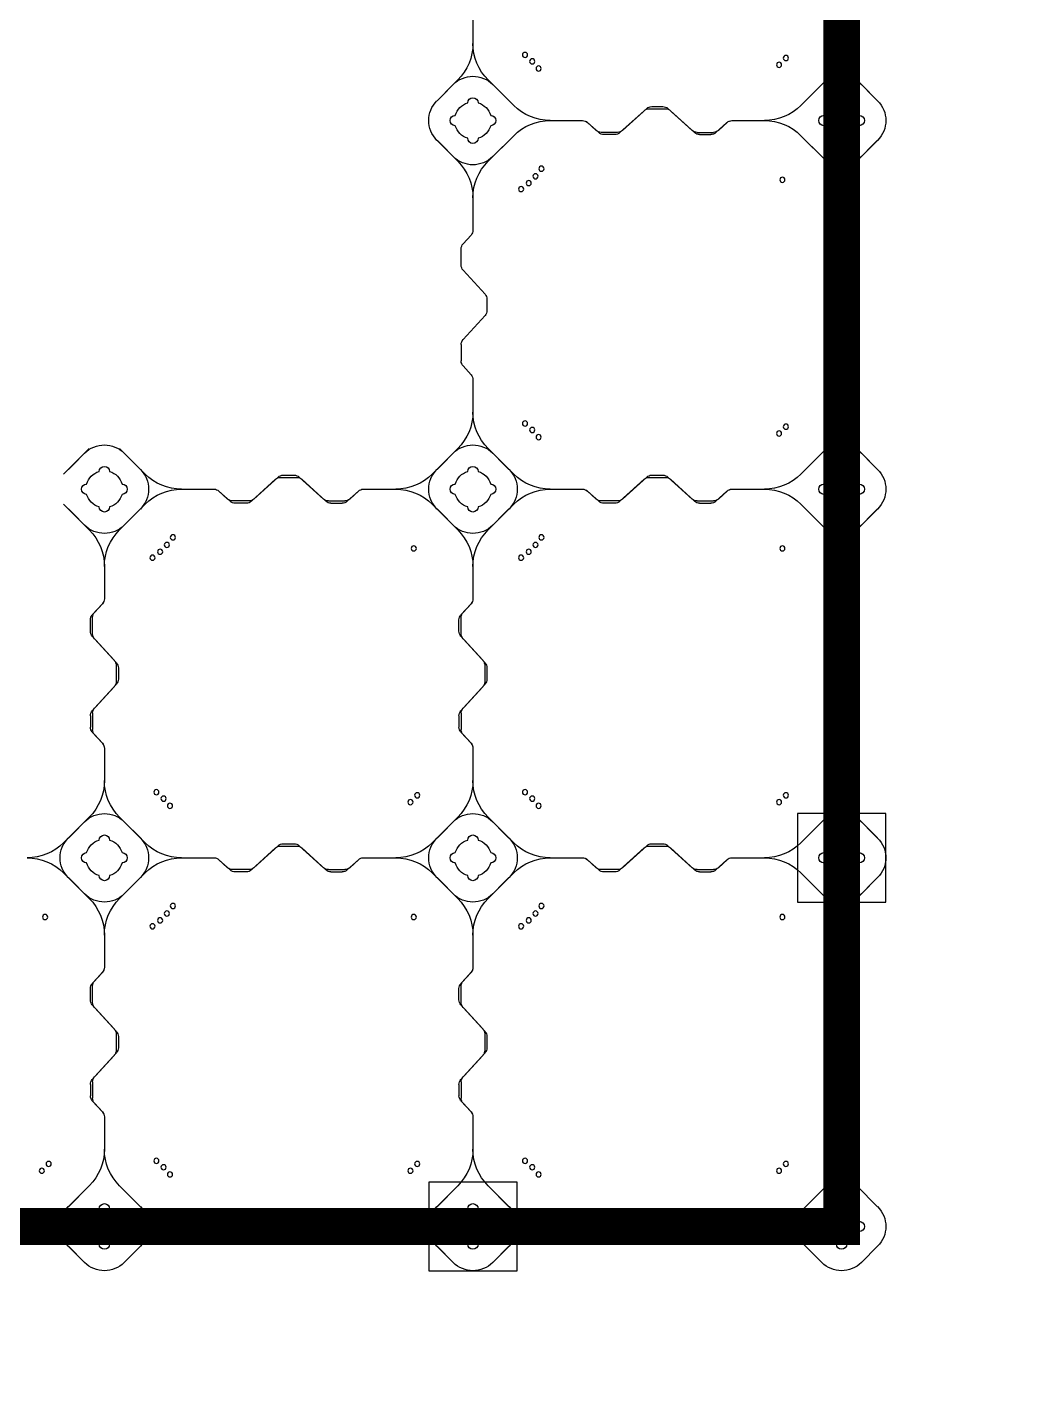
# Model space of a CAD drawing. Header units: millimetres. Extents: x -1612139 to -1260738, y 1141106 to 1536160.
# Drawn here: x -1268006 to -1266671, y 1185714 to 1187558 of the extents above; entities that cross this region are included whole.
import ezdxf

# ---------------------------------------------------------------- set-up
doc = ezdxf.new("R2010")
doc.units = ezdxf.units.MM
doc.header["$LTSCALE"] = 10
doc.layers.get('0').update_dxf_attribs({"linetype": 'CONTINUOUS'})
doc.layers.add('W-FLOAT_BOWL浮筒', color=253, linetype='CONTINUOUS')

# ---------------------------------------------------------------- blocks, each defined once
blk = doc.blocks.new('橙色')
at = {"layer": 'W-FLOAT_BOWL浮筒', "color": 30}
for p, q in [((19473.2, 548.8), (19444.8, 520.5)), ((19451.2, 526.9), (19473.1, 548.8)), ((19526.8, 548.8), (19555.2, 520.5)), ((19526.9, 548.8), (19548.8, 526.9)), ((19973.2, 548.8), (19944.8, 520.5)), ((19951.2, 526.9), (19973.1, 548.8)), ((20026.8, 548.8), (20055.2, 520.5)), ((20026.9, 548.8), (20048.8, 526.9)), ((20473.2, 548.8), (20444.8, 520.5)), ((20526.9, 548.8), (20548.8, 526.9)), ((19604.6, 500), (19648.5, 500)), ((19667.1, 513.4), (19655.3, 502.6)), ((19696.1, 516), (19673.9, 516)), ((19702.9, 513.4), (19735.6, 483.6)), ((19797.1, 513.4), (19764.4, 483.6)), ((19803.9, 516), (19826.1, 516)), ((19832.9, 513.4), (19844.7, 502.6)), ((19851.5, 500), (19895.3, 500)), ((20104.6, 500), (20148.5, 500)), ((20167.1, 513.4), (20155.3, 502.6)), ((20196.1, 516), (20173.9, 516)), ((20202.9, 513.4), (20235.6, 483.6)), ((20297.1, 513.4), (20264.4, 483.6)), ((20303.9, 516), (20326.1, 516)), ((20332.9, 513.4), (20344.7, 502.6)), ((20351.5, 500), (20395.3, 500)), ((19479.5, 444.8), (19444.8, 479.5)), ((19520.5, 444.8), (19555.2, 479.5)), ((19742.4, 481), (19757.6, 481)), ((19979.5, 444.8), (19944.8, 479.5)), ((20020.5, 444.8), (20055.2, 479.5)), ((20242.4, 481), (20257.6, 481)), ((20479.5, 444.8), (20444.8, 479.5)), ((19451.2, 473.2), (19479.5, 444.8)), ((19548.8, 473.2), (19520.5, 444.8)), ((19951.2, 473.2), (19979.5, 444.8)), ((20048.8, 473.2), (20020.5, 444.8)), ((20548.8, 473.2), (20520.5, 444.8)), ((19500, 351.3), (19500, 395.4)), ((19500, 351.5), (19500, 395.4)), ((20000, 351.3), (20000, 395.4)), ((20000, 351.5), (20000, 395.4)), ((20500, 351.3), (20500, 395.4)), ((19483.6, 329.4), (19497.4, 344.5)), ((19486.6, 332.9), (19497.4, 344.7)), ((19983.6, 329.4), (19997.4, 344.5)), ((19986.6, 332.9), (19997.4, 344.7)), ((20483.6, 329.4), (20497.4, 344.5)), ((19481, 307.4), (19481, 322.6)), ((19484, 303.9), (19484, 326.1)), ((19981, 307.4), (19981, 322.6)), ((19984, 303.9), (19984, 326.1)), ((20481, 307.4), (20481, 322.6)), ((19483.6, 300.6), (19513.4, 267.9)), ((19486.6, 297.1), (19516.4, 264.4)), ((19983.6, 300.6), (20013.4, 267.9)), ((19986.6, 297.1), (20016.4, 264.4)), ((20483.6, 300.6), (20513.4, 267.9)), ((19516, 238.9), (19516, 261.1)), ((20016, 238.9), (20016, 261.1)), ((20516, 238.9), (20516, 261.1)), ((19519, 242.4), (19519, 257.6)), ((20019, 242.4), (20019, 257.6)), ((19483.6, 199.4), (19513.4, 232.1)), ((19486.6, 202.9), (19516.4, 235.6)), ((19983.6, 199.4), (20013.4, 232.1)), ((19986.6, 202.9), (20016.4, 235.6)), ((20483.6, 199.4), (20513.4, 232.1)), ((19481, 192.6), (19481, 177.4)), ((19484, 196.1), (19484, 173.9)), ((19981, 192.6), (19981, 177.4)), ((19984, 196.1), (19984, 173.9)), ((20481, 192.6), (20481, 177.4)), ((19483.6, 170.6), (19497.4, 155.5)), ((19486.6, 167.1), (19497.4, 155.3)), ((19983.6, 170.6), (19997.4, 155.5)), ((19986.6, 167.1), (19997.4, 155.3)), ((20483.6, 170.6), (20497.4, 155.5)), ((19500, 104.7), (19500, 148.7)), ((19500, 104.7), (19500, 148.5)), ((20000, 104.7), (20000, 148.7)), ((20000, 104.7), (20000, 148.5)), ((20500, 104.7), (20500, 148.7)), ((19444.8, 20.5), (19479.5, 55.2)), ((19473.2, 48.8), (19444.8, 20.5)), ((19451.2, 26.8), (19479.5, 55.2)), ((19451.2, 26.9), (19473.1, 48.8)), ((19548.8, 26.8), (19520.5, 55.2)), ((19555.2, 20.5), (19520.5, 55.2)), ((19526.8, 48.8), (19555.2, 20.5)), ((19526.9, 48.8), (19548.8, 26.9)), ((19944.8, 20.5), (19979.5, 55.2)), ((19973.2, 48.8), (19944.8, 20.5)), ((19951.2, 26.8), (19979.5, 55.2)), ((19951.2, 26.9), (19973.1, 48.8)), ((20048.8, 26.8), (20020.5, 55.2)), ((20055.2, 20.5), (20020.5, 55.2)), ((20026.8, 48.8), (20055.2, 20.5)), ((20026.9, 48.8), (20048.8, 26.9)), ((20444.8, 20.5), (20479.5, 55.2)), ((20473.2, 48.8), (20444.8, 20.5)), ((20548.8, 26.8), (20520.5, 55.2)), ((20526.9, 48.8), (20548.8, 26.9)), ((19692.6, 19), (19677.4, 19)), ((19807.4, 19), (19822.6, 19)), ((20192.6, 19), (20177.4, 19)), ((20307.4, 19), (20322.6, 19)), ((19604.6, 0), (19648.7, 0)), ((19604.6, 0), (19648.5, 0)), ((19667.1, 13.4), (19655.3, 2.6)), ((19670.6, 16.4), (19655.5, 2.6)), ((19696.1, 16), (19673.9, 16)), ((19699.4, 16.4), (19732.1, -13.4)), ((19702.9, 13.4), (19735.6, -16.4)), ((19797.1, 13.4), (19764.4, -16.4)), ((19800.6, 16.4), (19767.9, -13.4)), ((19803.9, 16), (19826.1, 16)), ((19829.4, 16.4), (19844.5, 2.6)), ((19832.9, 13.4), (19844.7, 2.6)), ((19851.3, 0), (19895.3, 0)), ((19851.5, 0), (19895.3, 0)), ((20104.6, 0), (20148.7, 0)), ((20104.6, 0), (20148.5, 0)), ((20167.1, 13.4), (20155.3, 2.6)), ((20170.6, 16.4), (20155.5, 2.6)), ((20196.1, 16), (20173.9, 16)), ((20199.4, 16.4), (20232.1, -13.4)), ((20202.9, 13.4), (20235.6, -16.4)), ((20297.1, 13.4), (20264.4, -16.4)), ((20300.6, 16.4), (20267.9, -13.4)), ((20303.9, 16), (20326.1, 16)), ((20329.4, 16.4), (20344.5, 2.6)), ((20332.9, 13.4), (20344.7, 2.6)), ((20351.3, 0), (20395.3, 0)), ((20351.5, 0), (20395.3, 0)), ((19738.9, -16), (19761.1, -16)), ((20238.9, -16), (20261.1, -16)), ((19473.2, -48.8), (19444.8, -20.5)), ((19479.5, -55.2), (19444.8, -20.5)), ((19451.2, -26.8), (19479.5, -55.2)), ((19473.1, -48.8), (19451.2, -26.9)), ((19520.5, -55.2), (19555.2, -20.5)), ((19548.8, -26.8), (19520.5, -55.2)), ((19526.8, -48.8), (19555.2, -20.5)), ((19548.8, -26.9), (19526.9, -48.8)), ((19742.4, -19), (19757.6, -19)), ((19973.2, -48.8), (19944.8, -20.5)), ((19979.5, -55.2), (19944.8, -20.5)), ((19951.2, -26.8), (19979.5, -55.2)), ((19973.1, -48.8), (19951.2, -26.9)), ((20020.5, -55.2), (20055.2, -20.5)), ((20048.8, -26.8), (20020.5, -55.2)), ((20026.8, -48.8), (20055.2, -20.5)), ((20048.8, -26.9), (20026.9, -48.8)), ((20242.4, -19), (20257.6, -19)), ((20473.2, -48.8), (20444.8, -20.5)), ((20479.5, -55.2), (20444.8, -20.5)), ((20548.8, -26.8), (20520.5, -55.2)), ((20548.8, -26.9), (20526.9, -48.8)), ((19500, -148.7), (19500, -104.6)), ((19500, -148.5), (19500, -104.6)), ((20000, -148.5), (20000, -104.6)), ((20000, -148.7), (20000, -104.6)), ((20500, -148.7), (20500, -104.6)), ((19483.6, -170.6), (19497.4, -155.5)), ((19486.6, -167.1), (19497.4, -155.3)), ((19983.6, -170.6), (19997.4, -155.5)), ((19986.6, -167.1), (19997.4, -155.3)), ((20483.6, -170.6), (20497.4, -155.5)), ((19481, -192.6), (19481, -177.4)), ((19484, -196.1), (19484, -173.9)), ((19981, -192.6), (19981, -177.4)), ((19984, -196.1), (19984, -173.9)), ((20481, -192.6), (20481, -177.4)), ((19483.6, -199.4), (19513.4, -232.1)), ((19983.6, -199.4), (20013.4, -232.1)), ((20483.6, -199.4), (20513.4, -232.1)), ((19486.6, -202.9), (19516.4, -235.6)), ((19986.6, -202.9), (20016.4, -235.6)), ((19516, -261.1), (19516, -238.9)), ((20016, -261.1), (20016, -238.9)), ((20516, -261.1), (20516, -238.9)), ((19519, -257.6), (19519, -242.4)), ((20019, -257.6), (20019, -242.4)), ((19483.6, -300.6), (19513.4, -267.9)), ((19486.6, -297.1), (19516.4, -264.4)), ((19983.6, -300.6), (20013.4, -267.9)), ((19986.6, -297.1), (20016.4, -264.4)), ((20483.6, -300.6), (20513.4, -267.9)), ((19481, -307.4), (19481, -322.6)), ((19484, -303.9), (19484, -326.1)), ((19981, -307.4), (19981, -322.6)), ((19984, -303.9), (19984, -326.1)), ((20481, -307.4), (20481, -322.6)), ((19483.6, -329.4), (19497.4, -344.5)), ((19983.6, -329.4), (19997.4, -344.5)), ((20483.6, -329.4), (20497.4, -344.5)), ((19486.6, -332.9), (19497.4, -344.7)), ((19986.6, -332.9), (19997.4, -344.7)), ((19500, -395.3), (19500, -351.3)), ((19500, -395.3), (19500, -351.5)), ((20000, -395.3), (20000, -351.3)), ((20000, -395.3), (20000, -351.5)), ((20500, -395.3), (20500, -351.3)), ((19444.8, -479.5), (19479.5, -444.8)), ((19451.2, -473.2), (19479.5, -444.8)), ((19451.2, -473.1), (19473.1, -451.2)), ((19548.8, -473.2), (19520.5, -444.8)), ((19555.2, -479.5), (19520.5, -444.8)), ((19526.8, -451.2), (19555.2, -479.5)), ((19944.8, -479.5), (19979.5, -444.8)), ((19973.2, -451.2), (19944.8, -479.5)), ((19951.2, -473.2), (19979.5, -444.8)), ((19951.2, -473.1), (19973.1, -451.2)), ((20055.2, -479.5), (20020.5, -444.8)), ((20048.8, -473.2), (20020.5, -444.8)), ((20026.8, -451.2), (20055.2, -479.5)), ((20026.9, -451.2), (20048.8, -473.1)), ((20444.8, -479.5), (20479.5, -444.8)), ((20473.2, -451.2), (20444.8, -479.5)), ((20548.8, -473.2), (20520.5, -444.8)), ((20526.9, -451.2), (20548.8, -473.1)), ((19667.1, -486.6), (19655.3, -497.4)), ((19670.6, -483.6), (19655.5, -497.4)), ((19696.1, -484), (19673.9, -484)), ((19692.6, -481), (19677.4, -481)), ((19699.4, -483.6), (19732.1, -513.4)), ((19702.9, -486.6), (19735.6, -516.4)), ((19797.1, -486.6), (19764.4, -516.4)), ((19800.6, -483.6), (19767.9, -513.4)), ((19803.9, -484), (19826.1, -484)), ((19807.4, -481), (19822.6, -481)), ((19829.4, -483.6), (19844.5, -497.4)), ((19832.9, -486.6), (19844.7, -497.4)), ((20167.1, -486.6), (20155.3, -497.4)), ((20170.6, -483.6), (20155.5, -497.4)), ((20196.1, -484), (20173.9, -484)), ((20192.6, -481), (20177.4, -481)), ((20199.4, -483.6), (20232.1, -513.4)), ((20202.9, -486.6), (20235.6, -516.4)), ((20297.1, -486.6), (20264.4, -516.4)), ((20300.6, -483.6), (20267.9, -513.4)), ((20303.9, -484), (20326.1, -484)), ((20307.4, -481), (20322.6, -481)), ((20329.4, -483.6), (20344.5, -497.4)), ((20332.9, -486.6), (20344.7, -497.4)), ((19604.6, -500), (19648.7, -500)), ((19604.6, -500), (19648.5, -500)), ((19738.9, -516), (19761.1, -516)), ((19851.3, -500), (19895.3, -500)), ((19851.5, -500), (19895.3, -500)), ((20104.6, -500), (20148.7, -500)), ((20104.6, -500), (20148.5, -500)), ((20238.9, -516), (20261.1, -516)), ((20351.3, -500), (20395.3, -500)), ((20351.5, -500), (20395.3, -500)), ((19473.2, -548.8), (19444.8, -520.5)), ((19451.2, -526.8), (19479.5, -555.2)), ((19473.1, -548.8), (19451.2, -526.9)), ((19520.5, -555.2), (19555.2, -520.5)), ((19526.8, -548.8), (19555.2, -520.5)), ((19548.8, -526.9), (19526.9, -548.8)), ((19742.4, -519), (19757.6, -519)), ((19973.2, -548.8), (19944.8, -520.5)), ((19979.5, -555.2), (19944.8, -520.5)), ((19951.2, -526.8), (19979.5, -555.2)), ((19973.1, -548.8), (19951.2, -526.9)), ((20020.5, -555.2), (20055.2, -520.5)), ((20048.8, -526.8), (20020.5, -555.2)), ((20026.8, -548.8), (20055.2, -520.5)), ((20048.8, -526.9), (20026.9, -548.8)), ((20242.4, -519), (20257.6, -519)), ((20473.2, -548.8), (20444.8, -520.5)), ((20479.5, -555.2), (20444.8, -520.5)), ((20548.8, -526.8), (20520.5, -555.2)), ((20548.8, -526.9), (20526.9, -548.8)), ((20000, -648.5), (20000, -604.6)), ((20500, -648.7), (20500, -604.6)), ((19986.6, -667.1), (19997.4, -655.3)), ((20483.6, -670.6), (20497.4, -655.5)), ((19984, -696.1), (19984, -673.9)), ((20481, -692.6), (20481, -677.4)), ((20483.6, -699.4), (20513.4, -732.1)), ((19986.6, -702.9), (20016.4, -735.6)), ((20019, -757.6), (20019, -742.4)), ((20516, -761.1), (20516, -738.9)), ((19986.6, -797.1), (20016.4, -764.4)), ((20483.6, -800.6), (20513.4, -767.9)), ((19984, -803.9), (19984, -826.1)), ((20481, -807.4), (20481, -822.6)), ((20483.6, -829.4), (20497.4, -844.5)), ((19986.6, -832.9), (19997.4, -844.7)), ((20000, -895.3), (20000, -851.5)), ((20500, -895.3), (20500, -851.3)), ((19951.2, -973.2), (19979.5, -944.8)), ((19951.2, -973.1), (19973.1, -951.2)), ((20055.2, -979.5), (20020.5, -944.8)), ((20026.8, -951.2), (20055.2, -979.5)), ((20444.8, -979.5), (20479.5, -944.8)), ((20473.2, -951.2), (20444.8, -979.5)), ((20548.8, -973.2), (20520.5, -944.8)), ((20526.9, -951.2), (20548.8, -973.1)), ((20167.1, -986.6), (20155.3, -997.4)), ((20170.6, -983.6), (20155.5, -997.4)), ((20196.1, -984), (20173.9, -984)), ((20192.6, -981), (20177.4, -981)), ((20199.4, -983.6), (20232.1, -1013.4)), ((20202.9, -986.6), (20235.6, -1016.4)), ((20297.1, -986.6), (20264.4, -1016.4)), ((20300.6, -983.6), (20267.9, -1013.4)), ((20303.9, -984), (20326.1, -984)), ((20307.4, -981), (20322.6, -981)), ((20329.4, -983.6), (20344.5, -997.4)), ((20332.9, -986.6), (20344.7, -997.4)), ((20104.6, -1000), (20148.7, -1000)), ((20104.6, -1000), (20148.5, -1000)), ((20351.3, -1000), (20395.3, -1000)), ((20351.5, -1000), (20395.3, -1000)), ((19951.2, -1026.8), (19979.5, -1055.2)), ((19973.1, -1048.8), (19951.2, -1026.9)), ((20020.5, -1055.2), (20055.2, -1020.5)), ((20026.8, -1048.8), (20055.2, -1020.5)), ((20238.9, -1016), (20261.1, -1016)), ((20242.4, -1019), (20257.6, -1019)), ((20473.2, -1048.8), (20444.8, -1020.5)), ((20479.5, -1055.2), (20444.8, -1020.5)), ((20548.8, -1026.8), (20520.5, -1055.2)), ((20548.8, -1026.9), (20526.9, -1048.8)), ((20000, -1148.5), (20000, -1104.6)), ((20500, -1148.7), (20500, -1104.6))]:
    blk.add_line(p, q, dxfattribs=at)
for centre in [(19415.2, 424.4), (19589, 429.4), (19915.2, 424.4), (20089, 429.4), (20415.2, 424.4), (19424.4, 415.2), (19570.6, 411), (19580.3, 419.7), (19924.4, 415.2), (20070.6, 411), (20080.3, 419.7), (20424.4, 415.2), (19565.3, 92.9), (20065.3, 92.9), (19419.7, 80.3), (19575.6, 84.8), (19584.8, 75.6), (19919.7, 80.3), (20075.6, 84.8), (20084.8, 75.6), (20419.7, 80.3), (19592.9, 65.3), (20092.9, 65.3), (19589, -70.6), (19915.2, -75.6), (20089, -70.6), (20415.2, -75.6), (19570.6, -89), (19580.3, -80.3), (19924.4, -84.8), (20070.6, -89), (20080.3, -80.3), (20424.4, -84.8), (19565.3, -407.1), (20065.3, -407.1), (19575.6, -415.2), (19584.8, -424.4), (19919.7, -419.7), (20075.6, -415.2), (20084.8, -424.4), (20419.7, -419.7), (19592.9, -434.7), (20092.9, -434.7), (20089, -570.6), (20070.6, -589), (20080.3, -580.3), (20415.2, -575.6), (20424.4, -584.8), (20065.3, -907.1), (20075.6, -915.2), (20084.8, -924.4), (20419.7, -919.7), (20092.9, -934.7), (20089, -1070.6), (20070.6, -1089), (20080.3, -1080.3), (20415.2, -1075.6), (20424.4, -1084.8)]:
    blk.add_circle(centre, 3.5, dxfattribs=at)
for centre, radius, start, end in [((19500, 522), 38, 45, 135), ((19500, 522), 38, 45, 135), ((20000, 522), 38, 45, 135), ((20000, 522), 38, 45, 135), ((20500, 522), 38, 45, 135), ((19395.3, 570), 70, 270, 315), ((19478, 500), 38, 135, 225), ((19500, 500), 25, 106.2602, 163.7398), ((19500, 500), 25, 106.2602, 163.7398), ((19500, 524), 7, 0, 180), ((19500, 524), 7, 0, 180), ((19500, 500), 25, 16.2602, 73.7398), ((19500, 500), 25, 16.2602, 73.7398), ((19522, 500), 38, 315, 45), ((19604.7, 570), 70, 225, 270), ((19895.3, 570), 70, 270, 315), ((19978, 500), 38, 135, 225), ((20000, 500), 25, 106.2602, 163.7398), ((20000, 500), 25, 106.2602, 163.7398), ((20000, 524), 7, 0, 180), ((20000, 524), 7, 0, 180), ((20000, 500), 25, 16.2602, 73.7398), ((20000, 500), 25, 16.2602, 73.7398), ((20022, 500), 38, 315, 45), ((20104.7, 570), 70, 225, 270), ((20395.3, 570), 70, 270, 315), ((20500, 500), 25, 106.2602, 163.7398), ((20500, 524), 7, 0, 180), ((20500, 500), 25, 16.2602, 73.7398), ((20522, 500), 38, 315, 45), ((19395.3, 430), 70, 45, 90), ((19476, 500), 7, 90, 270), ((19476, 500), 7, 90, 270), ((19524, 500), 7, 270, 90), ((19524, 500), 7, 270, 90), ((19604.7, 430), 70, 90, 135), ((19648.5, 510), 10, 270, 312.2737), ((19673.9, 506), 10, 90, 132.2737), ((19696.1, 506), 10, 47.7263, 90), ((19803.9, 506), 10, 90, 132.2737), ((19826.1, 506), 10, 47.7263, 90), ((19851.5, 510), 10, 227.7263, 270), ((19895.3, 430), 70, 45, 90), ((19976, 500), 7, 90, 270), ((19976, 500), 7, 90, 270), ((20024, 500), 7, 270, 90), ((20024, 500), 7, 270, 90), ((20104.7, 430), 70, 90, 135), ((20148.5, 510), 10, 270, 312.2737), ((20173.9, 506), 10, 90, 132.2737), ((20196.1, 506), 10, 47.7263, 90), ((20303.9, 506), 10, 90, 132.2737), ((20326.1, 506), 10, 47.7263, 90), ((20351.5, 510), 10, 227.7263, 270), ((20395.3, 430), 70, 45, 90), ((20476, 500), 7, 90, 270), ((20524, 500), 7, 270, 90), ((19500, 500), 25, 196.2602, 253.7398), ((19500, 500), 25, 196.2602, 253.7398), ((19500, 500), 25, 286.2602, 343.7398), ((19500, 500), 25, 286.2602, 343.7398), ((19742.4, 491), 10, 227.7263, 270), ((19757.6, 491), 10, 270, 312.2737), ((20000, 500), 25, 196.2602, 253.7398), ((20000, 500), 25, 196.2602, 253.7398), ((20000, 500), 25, 286.2602, 343.7398), ((20000, 500), 25, 286.2602, 343.7398), ((20242.4, 491), 10, 227.7263, 270), ((20257.6, 491), 10, 270, 312.2737), ((20500, 500), 25, 196.2602, 253.7398), ((20500, 500), 25, 286.2602, 343.7398), ((19500, 476), 7, 180, 0), ((19500, 476), 7, 180, 0), ((20000, 476), 7, 180, 0), ((20000, 476), 7, 180, 0), ((20500, 476), 7, 180, 0), ((19430, 395.3), 70, 0, 45), ((19430, 395.3), 70, 0, 45), ((19570, 395.3), 70, 135, 180), ((19570, 395.3), 70, 135, 180), ((19930, 395.3), 70, 0, 45), ((19930, 395.3), 70, 0, 45), ((20070, 395.3), 70, 135, 180), ((20070, 395.3), 70, 135, 180), ((20430, 395.3), 70, 0, 45), ((20570, 395.3), 70, 135, 180), ((19490, 351.5), 10, 317.7263, 0), ((19490, 351.3), 10, 317.7263, 0), ((19990, 351.5), 10, 317.7263, 0), ((19990, 351.3), 10, 317.7263, 0), ((20490, 351.3), 10, 317.7263, 0), ((19494, 326.1), 10, 137.7263, 180), ((19994, 326.1), 10, 137.7263, 180), ((19491, 322.6), 10, 137.7263, 180), ((19991, 322.6), 10, 137.7263, 180), ((20491, 322.6), 10, 137.7263, 180), ((19491, 307.4), 10, 180, 222.2737), ((19494, 303.9), 10, 180, 222.2737), ((19991, 307.4), 10, 180, 222.2737), ((19994, 303.9), 10, 180, 222.2737), ((20491, 307.4), 10, 180, 222.2737), ((19506, 261.1), 10, 0, 42.2737), ((19509, 257.6), 10, 0, 42.2737), ((20006, 261.1), 10, 0, 42.2737), ((20009, 257.6), 10, 0, 42.2737), ((20506, 261.1), 10, 0, 42.2737), ((19509, 242.4), 10, 317.7263, 0), ((20009, 242.4), 10, 317.7263, 0), ((19506, 238.9), 10, 317.7263, 0), ((20006, 238.9), 10, 317.7263, 0), ((20506, 238.9), 10, 317.7263, 0), ((19494, 196.1), 10, 137.7263, 180), ((19994, 196.1), 10, 137.7263, 180), ((19491, 192.6), 10, 137.7263, 180), ((19991, 192.6), 10, 137.7263, 180), ((20491, 192.6), 10, 137.7263, 180), ((19491, 177.4), 10, 180, 222.2737), ((19494, 173.9), 10, 180, 222.2737), ((19991, 177.4), 10, 180, 222.2737), ((19994, 173.9), 10, 180, 222.2737), ((20491, 177.4), 10, 180, 222.2737), ((19490, 148.7), 10, 0, 42.2737), ((19490, 148.5), 10, 0, 42.2737), ((19990, 148.7), 10, 0, 42.2737), ((19990, 148.5), 10, 0, 42.2737), ((20490, 148.7), 10, 0, 42.2737), ((19430, 104.7), 70, 315, 0), ((19430, 104.7), 70, 315, 0), ((19570, 104.7), 70, 180, 225), ((19570, 104.7), 70, 180, 225), ((19930, 104.7), 70, 315, 0), ((19930, 104.7), 70, 315, 0), ((20070, 104.7), 70, 180, 225), ((20070, 104.7), 70, 180, 225), ((20430, 104.7), 70, 315, 0), ((20570, 104.7), 70, 180, 225), ((19500, 22), 38, 45, 135), ((19500, 22), 38, 45, 135), ((20000, 22), 38, 45, 135), ((20000, 22), 38, 45, 135), ((20500, 22), 38, 45, 135), ((19395.3, 70), 70, 270, 315), ((19478, 0), 38, 135, 225), ((19500, 0), 25, 106.2602, 163.7398), ((19500, 0), 25, 106.2602, 163.7398), ((19500, 0), 25, 106.2602, 163.7398), ((19500, 0), 25, 106.2602, 163.7398), ((19500, 24), 7, 0, 180), ((19500, 24), 7, 0, 180), ((19500, 24), 7, 0, 180), ((19500, 24), 7, 0, 180), ((19500, 0), 25, 16.2602, 73.7398), ((19500, 0), 25, 16.2602, 73.7398), ((19500, 0), 25, 16.2602, 73.7398), ((19500, 0), 25, 16.2602, 73.7398), ((19522, 0), 38, 315, 45), ((19522, 0), 38, 315, 45), ((19604.7, 70), 70, 225, 270), ((19604.7, 70), 70, 225, 270), ((19677.4, 9), 10, 90, 132.2737), ((19692.6, 9), 10, 47.7263, 90), ((19807.4, 9), 10, 90, 132.2737), ((19822.6, 9), 10, 47.7263, 90), ((19895.3, 70), 70, 270, 315), ((19895.3, 70), 70, 270, 315), ((19978, 0), 38, 135, 225), ((19978, 0), 38, 135, 225), ((20000, 0), 25, 106.2602, 163.7398), ((20000, 0), 25, 106.2602, 163.7398), ((20000, 0), 25, 106.2602, 163.7398), ((20000, 0), 25, 106.2602, 163.7398), ((20000, 24), 7, 0, 180), ((20000, 24), 7, 0, 180), ((20000, 24), 7, 0, 180), ((20000, 24), 7, 0, 180), ((20000, 0), 25, 16.2602, 73.7398), ((20000, 0), 25, 16.2602, 73.7398), ((20000, 0), 25, 16.2602, 73.7398), ((20000, 0), 25, 16.2602, 73.7398), ((20022, 0), 38, 315, 45), ((20022, 0), 38, 315, 45), ((20104.7, 70), 70, 225, 270), ((20104.7, 70), 70, 225, 270), ((20177.4, 9), 10, 90, 132.2737), ((20192.6, 9), 10, 47.7263, 90), ((20307.4, 9), 10, 90, 132.2737), ((20322.6, 9), 10, 47.7263, 90), ((20395.3, 70), 70, 270, 315), ((20395.3, 70), 70, 270, 315), ((20500, 0), 25, 106.2602, 163.7398), ((20500, 0), 25, 106.2602, 163.7398), ((20500, 24), 7, 0, 180), ((20500, 24), 7, 0, 180), ((20500, 0), 25, 16.2602, 73.7398), ((20500, 0), 25, 16.2602, 73.7398), ((20522, 0), 38, 315, 45), ((20522, 0), 38, 315, 45), ((19395.3, -70), 70, 45, 90), ((19476, 0), 7, 90, 270), ((19476, 0), 7, 90, 270), ((19476, 0), 7, 90, 270), ((19476, 0), 7, 90, 270), ((19524, 0), 7, 270, 90), ((19524, 0), 7, 270, 90), ((19524, 0), 7, 270, 90), ((19524, 0), 7, 270, 90), ((19604.7, -70), 70, 90, 135), ((19604.7, -70), 70, 90, 135), ((19648.5, 10), 10, 270, 312.2737), ((19648.7, 10), 10, 270, 312.2737), ((19673.9, 6), 10, 90, 132.2737), ((19696.1, 6), 10, 47.7263, 90), ((19803.9, 6), 10, 90, 132.2737), ((19826.1, 6), 10, 47.7263, 90), ((19851.3, 10), 10, 227.7263, 270), ((19851.5, 10), 10, 227.7263, 270), ((19895.3, -70), 70, 45, 90), ((19895.3, -70), 70, 45, 90), ((19976, 0), 7, 90, 270), ((19976, 0), 7, 90, 270), ((19976, 0), 7, 90, 270), ((19976, 0), 7, 90, 270), ((20024, 0), 7, 270, 90), ((20024, 0), 7, 270, 90), ((20024, 0), 7, 270, 90), ((20024, 0), 7, 270, 90), ((20104.7, -70), 70, 90, 135), ((20104.7, -70), 70, 90, 135), ((20148.5, 10), 10, 270, 312.2737), ((20148.7, 10), 10, 270, 312.2737), ((20173.9, 6), 10, 90, 132.2737), ((20196.1, 6), 10, 47.7263, 90), ((20303.9, 6), 10, 90, 132.2737), ((20326.1, 6), 10, 47.7263, 90), ((20351.3, 10), 10, 227.7263, 270), ((20351.5, 10), 10, 227.7263, 270), ((20395.3, -70), 70, 45, 90), ((20395.3, -70), 70, 45, 90), ((20476, 0), 7, 90, 270), ((20476, 0), 7, 90, 270), ((20524, 0), 7, 270, 90), ((20524, 0), 7, 270, 90), ((19500, 0), 25, 196.2602, 253.7398), ((19500, 0), 25, 196.2602, 253.7398), ((19500, 0), 25, 196.2602, 253.7398), ((19500, 0), 25, 196.2602, 253.7398), ((19500, 0), 25, 286.2602, 343.7398), ((19500, 0), 25, 286.2602, 343.7398), ((19500, 0), 25, 286.2602, 343.7398), ((19500, 0), 25, 286.2602, 343.7398), ((19738.9, -6), 10, 227.7263, 270), ((19742.4, -9), 10, 227.7263, 270), ((19757.6, -9), 10, 270, 312.2737), ((19761.1, -6), 10, 270, 312.2737), ((20000, 0), 25, 196.2602, 253.7398), ((20000, 0), 25, 196.2602, 253.7398), ((20000, 0), 25, 196.2602, 253.7398), ((20000, 0), 25, 196.2602, 253.7398), ((20000, 0), 25, 286.2602, 343.7398), ((20000, 0), 25, 286.2602, 343.7398), ((20000, 0), 25, 286.2602, 343.7398), ((20000, 0), 25, 286.2602, 343.7398), ((20238.9, -6), 10, 227.7263, 270), ((20242.4, -9), 10, 227.7263, 270), ((20257.6, -9), 10, 270, 312.2737), ((20261.1, -6), 10, 270, 312.2737), ((20500, 0), 25, 196.2602, 253.7398), ((20500, 0), 25, 196.2602, 253.7398), ((20500, 0), 25, 286.2602, 343.7398), ((20500, 0), 25, 286.2602, 343.7398), ((19500, -24), 7, 180, 0), ((19500, -24), 7, 180, 0), ((19500, -24), 7, 180, 0), ((19500, -24), 7, 180, 0), ((20000, -24), 7, 180, 0), ((20000, -24), 7, 180, 0), ((20000, -24), 7, 180, 0), ((20000, -24), 7, 180, 0), ((20500, -24), 7, 180, 0), ((20500, -24), 7, 180, 0), ((19500, -22), 38, 225, 315), ((19500, -22), 38, 225, 315), ((19430, -104.7), 70, 0, 45), ((19430, -104.7), 70, 0, 45), ((19570, -104.7), 70, 135, 180), ((19570, -104.7), 70, 135, 180), ((20000, -22), 38, 225, 315), ((20000, -22), 38, 225, 315), ((19930, -104.7), 70, 0, 45), ((19930, -104.7), 70, 0, 45), ((20070, -104.7), 70, 135, 180), ((20070, -104.7), 70, 135, 180), ((20500, -22), 38, 225, 315), ((20430, -104.7), 70, 0, 45), ((20570, -104.7), 70, 135, 180), ((19490, -148.5), 10, 317.7263, 0), ((19490, -148.7), 10, 317.7263, 0), ((19990, -148.5), 10, 317.7263, 0), ((19990, -148.7), 10, 317.7263, 0), ((20490, -148.7), 10, 317.7263, 0), ((19491, -177.4), 10, 137.7263, 180), ((19494, -173.9), 10, 137.7263, 180), ((19991, -177.4), 10, 137.7263, 180), ((19994, -173.9), 10, 137.7263, 180), ((20491, -177.4), 10, 137.7263, 180), ((19491, -192.6), 10, 180, 222.2737), ((19494, -196.1), 10, 180, 222.2737), ((19991, -192.6), 10, 180, 222.2737), ((19994, -196.1), 10, 180, 222.2737), ((20491, -192.6), 10, 180, 222.2737), ((19506, -238.9), 10, 0, 42.2737), ((19509, -242.4), 10, 0, 42.2737), ((20006, -238.9), 10, 0, 42.2737), ((20009, -242.4), 10, 0, 42.2737), ((20506, -238.9), 10, 0, 42.2737), ((19509, -257.6), 10, 317.7263, 0), ((20009, -257.6), 10, 317.7263, 0), ((19506, -261.1), 10, 317.7263, 0), ((20006, -261.1), 10, 317.7263, 0), ((20506, -261.1), 10, 317.7263, 0), ((19491, -307.4), 10, 137.7263, 180), ((19494, -303.9), 10, 137.7263, 180), ((19991, -307.4), 10, 137.7263, 180), ((19994, -303.9), 10, 137.7263, 180), ((20491, -307.4), 10, 137.7263, 180), ((19491, -322.6), 10, 180, 222.2737), ((19494, -326.1), 10, 180, 222.2737), ((19991, -322.6), 10, 180, 222.2737), ((19994, -326.1), 10, 180, 222.2737), ((20491, -322.6), 10, 180, 222.2737), ((19490, -351.3), 10, 0, 42.2737), ((19490, -351.5), 10, 0, 42.2737), ((19990, -351.3), 10, 0, 42.2737), ((19990, -351.5), 10, 0, 42.2737), ((20490, -351.3), 10, 0, 42.2737), ((19430, -395.3), 70, 315, 0), ((19430, -395.3), 70, 315, 0), ((19570, -395.3), 70, 180, 225), ((19570, -395.3), 70, 180, 225), ((19930, -395.3), 70, 315, 0), ((19930, -395.3), 70, 315, 0), ((20070, -395.3), 70, 180, 225), ((20070, -395.3), 70, 180, 225), ((20430, -395.3), 70, 315, 0), ((20570, -395.3), 70, 180, 225), ((19500, -478), 38, 45, 135), ((20000, -478), 38, 45, 135), ((20000, -478), 38, 45, 135), ((20500, -478), 38, 45, 135), ((19500, -500), 25, 106.2602, 163.7398), ((19500, -500), 25, 106.2602, 163.7398), ((19500, -500), 25, 106.2602, 163.7398), ((19500, -476), 7, 0, 180), ((19500, -476), 7, 0, 180), ((19500, -476), 7, 0, 180), ((19500, -500), 25, 16.2602, 73.7398), ((19500, -500), 25, 16.2602, 73.7398), ((19500, -500), 25, 16.2602, 73.7398), ((19522, -500), 38, 315, 45), ((19978, -500), 38, 135, 225), ((19978, -500), 38, 135, 225), ((20000, -500), 25, 106.2602, 163.7398), ((20000, -500), 25, 106.2602, 163.7398), ((20000, -500), 25, 106.2602, 163.7398), ((20000, -500), 25, 106.2602, 163.7398), ((20000, -476), 7, 0, 180), ((20000, -476), 7, 0, 180), ((20000, -476), 7, 0, 180), ((20000, -476), 7, 0, 180), ((20000, -500), 25, 16.2602, 73.7398), ((20000, -500), 25, 16.2602, 73.7398), ((20000, -500), 25, 16.2602, 73.7398), ((20000, -500), 25, 16.2602, 73.7398), ((20022, -500), 38, 315, 45), ((20022, -500), 38, 315, 45), ((20500, -500), 25, 106.2602, 163.7398), ((20500, -500), 25, 106.2602, 163.7398), ((20500, -476), 7, 0, 180), ((20500, -476), 7, 0, 180), ((20500, -500), 25, 16.2602, 73.7398), ((20500, -500), 25, 16.2602, 73.7398), ((20522, -500), 38, 315, 45), ((20522, -500), 38, 315, 45), ((19476, -500), 7, 90, 270), ((19476, -500), 7, 90, 270), ((19476, -500), 7, 90, 270), ((19524, -500), 7, 270, 90), ((19524, -500), 7, 270, 90), ((19524, -500), 7, 270, 90), ((19604.7, -430), 70, 225, 270), ((19604.7, -430), 70, 225, 270), ((19648.5, -490), 10, 270, 312.2737), ((19648.7, -490), 10, 270, 312.2737), ((19673.9, -494), 10, 90, 132.2737), ((19677.4, -491), 10, 90, 132.2737), ((19692.6, -491), 10, 47.7263, 90), ((19696.1, -494), 10, 47.7263, 90), ((19803.9, -494), 10, 90, 132.2737), ((19807.4, -491), 10, 90, 132.2737), ((19822.6, -491), 10, 47.7263, 90), ((19826.1, -494), 10, 47.7263, 90), ((19851.3, -490), 10, 227.7263, 270), ((19851.5, -490), 10, 227.7263, 270), ((19895.3, -430), 70, 270, 315), ((19895.3, -430), 70, 270, 315), ((19976, -500), 7, 90, 270), ((19976, -500), 7, 90, 270), ((19976, -500), 7, 90, 270), ((19976, -500), 7, 90, 270), ((20024, -500), 7, 270, 90), ((20024, -500), 7, 270, 90), ((20024, -500), 7, 270, 90), ((20024, -500), 7, 270, 90), ((20104.7, -430), 70, 225, 270), ((20104.7, -430), 70, 225, 270), ((20148.5, -490), 10, 270, 312.2737), ((20148.7, -490), 10, 270, 312.2737), ((20173.9, -494), 10, 90, 132.2737), ((20177.4, -491), 10, 90, 132.2737), ((20192.6, -491), 10, 47.7263, 90), ((20196.1, -494), 10, 47.7263, 90), ((20303.9, -494), 10, 90, 132.2737), ((20307.4, -491), 10, 90, 132.2737), ((20322.6, -491), 10, 47.7263, 90), ((20326.1, -494), 10, 47.7263, 90), ((20351.3, -490), 10, 227.7263, 270), ((20351.5, -490), 10, 227.7263, 270), ((20395.3, -430), 70, 270, 315), ((20395.3, -430), 70, 270, 315), ((20476, -500), 7, 90, 270), ((20476, -500), 7, 90, 270), ((20524, -500), 7, 270, 90), ((20524, -500), 7, 270, 90), ((19500, -500), 25, 196.2602, 253.7398), ((19500, -500), 25, 196.2602, 253.7398), ((19500, -500), 25, 196.2602, 253.7398), ((19500, -500), 25, 286.2602, 343.7398), ((19500, -500), 25, 286.2602, 343.7398), ((19500, -500), 25, 286.2602, 343.7398), ((19604.7, -570), 70, 90, 135), ((19604.7, -570), 70, 90, 135), ((19738.9, -506), 10, 227.7263, 270), ((19761.1, -506), 10, 270, 312.2737), ((19895.3, -570), 70, 45, 90), ((19895.3, -570), 70, 45, 90), ((20000, -500), 25, 196.2602, 253.7398), ((20000, -500), 25, 196.2602, 253.7398), ((20000, -500), 25, 196.2602, 253.7398), ((20000, -500), 25, 196.2602, 253.7398), ((20000, -500), 25, 286.2602, 343.7398), ((20000, -500), 25, 286.2602, 343.7398), ((20000, -500), 25, 286.2602, 343.7398), ((20000, -500), 25, 286.2602, 343.7398), ((20104.7, -570), 70, 90, 135), ((20104.7, -570), 70, 90, 135), ((20238.9, -506), 10, 227.7263, 270), ((20261.1, -506), 10, 270, 312.2737), ((20395.3, -570), 70, 45, 90), ((20395.3, -570), 70, 45, 90), ((20500, -500), 25, 196.2602, 253.7398), ((20500, -500), 25, 196.2602, 253.7398), ((20500, -500), 25, 286.2602, 343.7398), ((20500, -500), 25, 286.2602, 343.7398), ((19500, -524), 7, 180, 0), ((19500, -524), 7, 180, 0), ((19500, -524), 7, 180, 0), ((19742.4, -509), 10, 227.7263, 270), ((19757.6, -509), 10, 270, 312.2737), ((20000, -524), 7, 180, 0), ((20000, -524), 7, 180, 0), ((20000, -524), 7, 180, 0), ((20000, -524), 7, 180, 0), ((20242.4, -509), 10, 227.7263, 270), ((20257.6, -509), 10, 270, 312.2737), ((20500, -524), 7, 180, 0), ((20500, -524), 7, 180, 0), ((19500, -522), 38, 225, 315), ((19500, -522), 38, 225, 315), ((20000, -522), 38, 225, 315), ((20000, -522), 38, 225, 315), ((20500, -522), 38, 225, 315), ((19930, -604.7), 70, 0, 45), ((20070, -604.7), 70, 135, 180), ((20430, -604.7), 70, 0, 45), ((20570, -604.7), 70, 135, 180), ((19990, -648.5), 10, 317.7263, 0), ((20490, -648.7), 10, 317.7263, 0), ((19994, -673.9), 10, 137.7263, 180), ((20491, -677.4), 10, 137.7263, 180), ((19994, -696.1), 10, 180, 222.2737), ((20491, -692.6), 10, 180, 222.2737), ((20009, -742.4), 10, 0, 42.2737), ((20506, -738.9), 10, 0, 42.2737), ((20009, -757.6), 10, 317.7263, 0), ((20506, -761.1), 10, 317.7263, 0), ((19994, -803.9), 10, 137.7263, 180), ((20491, -807.4), 10, 137.7263, 180), ((19994, -826.1), 10, 180, 222.2737), ((20491, -822.6), 10, 180, 222.2737), ((19990, -851.5), 10, 0, 42.2737), ((20490, -851.3), 10, 0, 42.2737), ((19930, -895.3), 70, 315, 0), ((20070, -895.3), 70, 180, 225), ((20430, -895.3), 70, 315, 0), ((20570, -895.3), 70, 180, 225), ((20000, -978), 38, 45, 135), ((20500, -978), 38, 45, 135), ((19978, -1000), 38, 135, 225), ((19978, -1000), 38, 135, 225), ((20000, -1000), 25, 106.2602, 163.7398), ((20000, -1000), 25, 106.2602, 163.7398), ((20000, -976), 7, 0, 180), ((20000, -976), 7, 0, 180), ((20000, -1000), 25, 16.2602, 73.7398), ((20000, -1000), 25, 16.2602, 73.7398), ((20500, -1000), 25, 106.2602, 163.7398), ((20500, -1000), 25, 106.2602, 163.7398), ((20500, -976), 7, 0, 180), ((20500, -976), 7, 0, 180), ((20500, -1000), 25, 16.2602, 73.7398), ((20500, -1000), 25, 16.2602, 73.7398), ((20522, -1000), 38, 315, 45), ((20522, -1000), 38, 315, 45), ((19976, -1000), 7, 90, 270), ((19976, -1000), 7, 90, 270), ((20024, -1000), 7, 270, 90), ((20024, -1000), 7, 270, 90), ((20104.7, -930), 70, 225, 270), ((20104.7, -930), 70, 225, 270), ((20173.9, -994), 10, 90, 132.2737), ((20177.4, -991), 10, 90, 132.2737), ((20192.6, -991), 10, 47.7263, 90), ((20196.1, -994), 10, 47.7263, 90), ((20303.9, -994), 10, 90, 132.2737), ((20307.4, -991), 10, 90, 132.2737), ((20322.6, -991), 10, 47.7263, 90), ((20326.1, -994), 10, 47.7263, 90), ((20395.3, -930), 70, 270, 315), ((20395.3, -930), 70, 270, 315), ((20476, -1000), 7, 90, 270), ((20476, -1000), 7, 90, 270), ((20524, -1000), 7, 270, 90), ((20524, -1000), 7, 270, 90), ((20000, -1000), 25, 196.2602, 253.7398), ((20000, -1000), 25, 196.2602, 253.7398), ((20000, -1000), 25, 286.2602, 343.7398), ((20000, -1000), 25, 286.2602, 343.7398), ((20104.7, -1070), 70, 90, 135), ((20104.7, -1070), 70, 90, 135), ((20148.5, -990), 10, 270, 312.2737), ((20148.7, -990), 10, 270, 312.2737), ((20238.9, -1006), 10, 227.7263, 270), ((20261.1, -1006), 10, 270, 312.2737), ((20351.3, -990), 10, 227.7263, 270), ((20351.5, -990), 10, 227.7263, 270), ((20395.3, -1070), 70, 45, 90), ((20395.3, -1070), 70, 45, 90), ((20500, -1000), 25, 196.2602, 253.7398), ((20500, -1000), 25, 196.2602, 253.7398), ((20500, -1000), 25, 286.2602, 343.7398), ((20500, -1000), 25, 286.2602, 343.7398), ((20000, -1024), 7, 180, 0), ((20000, -1024), 7, 180, 0), ((20242.4, -1009), 10, 227.7263, 270), ((20257.6, -1009), 10, 270, 312.2737), ((20500, -1024), 7, 180, 0), ((20500, -1024), 7, 180, 0), ((20000, -1022), 38, 225, 315), ((20500, -1022), 38, 225, 315), ((19930, -1104.7), 70, 0, 45), ((20070, -1104.7), 70, 135, 180), ((20430, -1104.7), 70, 0, 45), ((20570, -1104.7), 70, 135, 180)]:
    blk.add_arc(centre, radius, start, end, dxfattribs=at)
blk = doc.blocks.new('LGZ')
at = {"color": 6}
blk.add_lwpolyline([(-60, -60), (60, -60), (60, 60), (-60, 60)], close=True, dxfattribs=at)

msp = doc.modelspace()

# ---------------------------------------------------------------- linework, layer by layer
at = {"color": 6, "const_width": 50}
msp.add_lwpolyline([(-1286901, 1185931), (-1277901, 1185931), (-1277901, 1197931), (-1276901, 1197931), (-1276901, 1185931), (-1266901, 1185931), (-1266901, 1197931), (-1265901, 1197931), (-1265901, 1183931)], dxfattribs=at)

# ---------------------------------------------------------------- block references
at = {"xscale": -1, "rotation": 180}
msp.add_blockref('橙色', (-1287401, 1186431), dxfattribs=at)
for p in [(-1266901, 1186431), (-1267401, 1185931)]:
    msp.add_blockref('LGZ', p)

doc.saveas('drawing.dxf')
